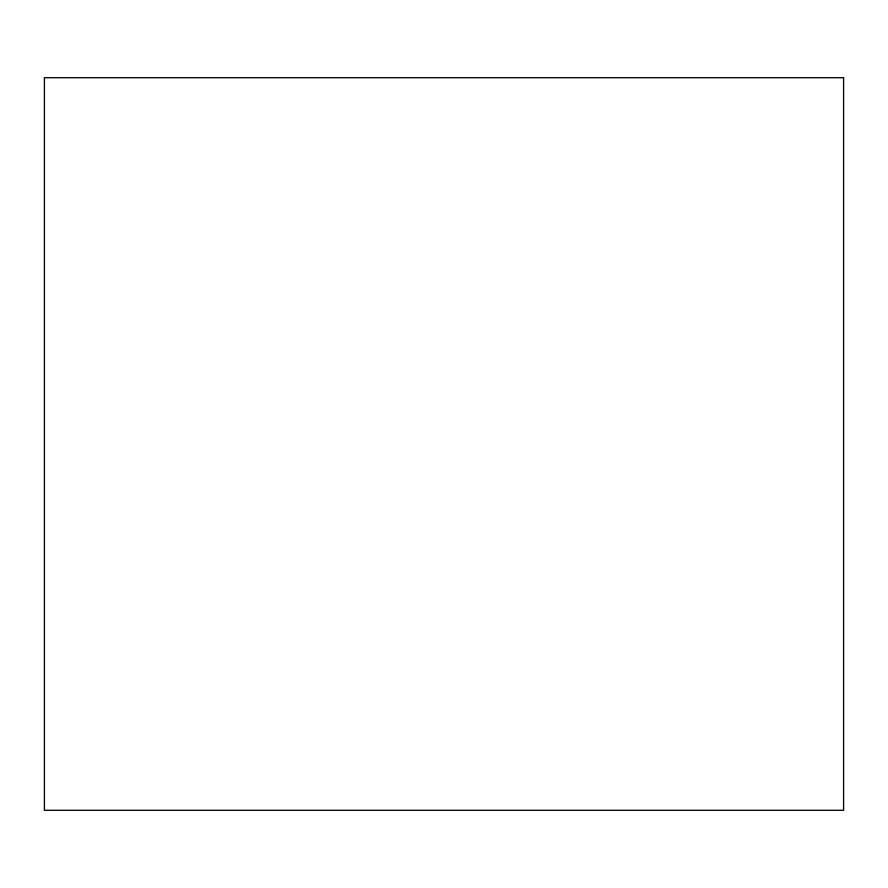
<?xml version="1.0" encoding="UTF-8"?>
<svg xmlns="http://www.w3.org/2000/svg" width="888" height="888" viewBox="0 0 888 888"><rect width="100%" height="100%" fill="white"/><g stroke="black" fill="none" stroke-linecap="round" stroke-linejoin="round"><path stroke-width="1.33" d="M843.6 77.7L44.4 77.7L44.4 810.3L843.6 810.3L843.6 77.7"/></g></svg>
